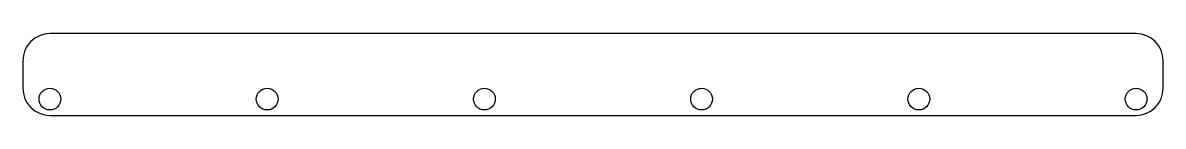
# Model space of a CAD drawing. Header units: millimetres. Extents: x 0 to 210, y 0 to 15.
import ezdxf

# ---------------------------------------------------------------- set-up
doc = ezdxf.new("R2010")
doc.units = ezdxf.units.MM

msp = doc.modelspace()

# ---------------------------------------------------------------- linework, layer by layer
at = {"color": 7, "linetype": 'Continuous', "lineweight": 25}
for p, q in [((205, 15), (5, 15)), ((0, 10), (0, 5)), ((210, 5), (210, 10)), ((5, 0), (205, 0))]:
    msp.add_line(p, q, dxfattribs=at)
for centre in [(5, 3), (45, 3), (85, 3), (125, 3), (165, 3), (205, 3)]:
    msp.add_circle(centre, 2, dxfattribs=at)
for centre, start, end in [((5, 10), 90, 180), ((205, 10), 0, 90), ((5, 5), 180, 270), ((205, 5), 270, 0)]:
    msp.add_arc(centre, 5, start, end, dxfattribs=at)

doc.saveas('drawing.dxf')
